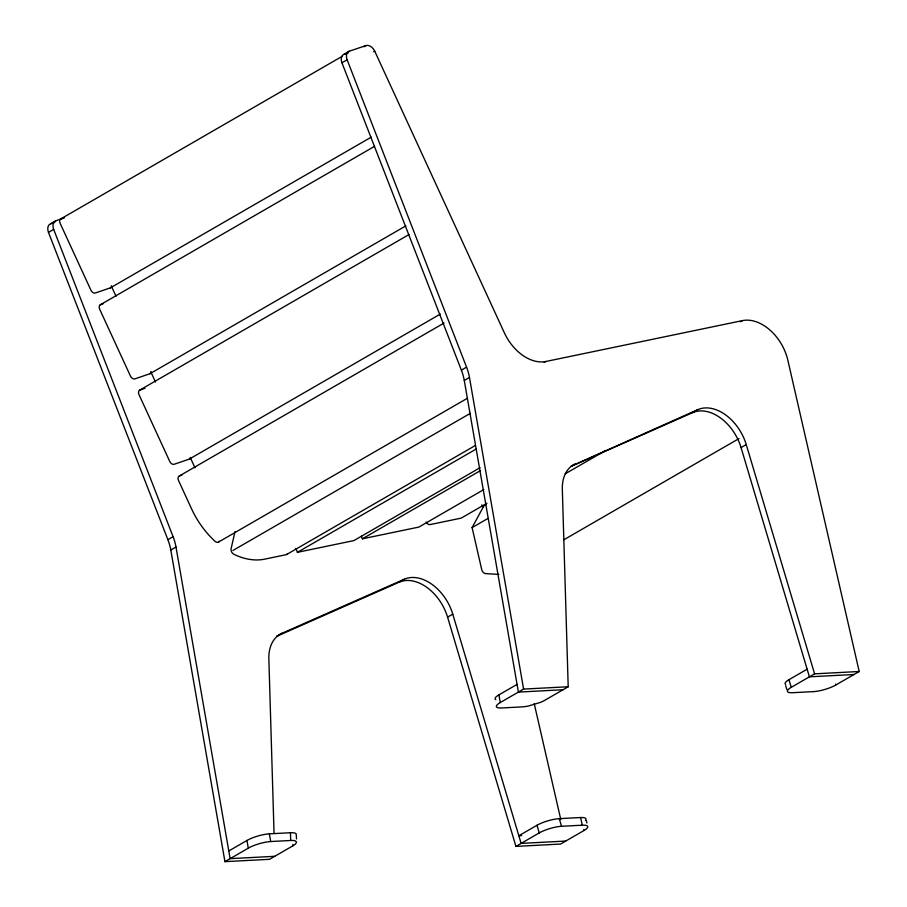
<?xml version="1.0" encoding="UTF-8"?>
<svg xmlns="http://www.w3.org/2000/svg" width="907" height="907" viewBox="0 0 907 907"><rect width="100%" height="100%" fill="white"/><g stroke="black" fill="none" stroke-linecap="round" stroke-linejoin="round"><path stroke-width="1.36" d="M234.992 531.638L231.092 548.769A4.104 2.812 60 0 0 233.915 554.302A72.288 49.443 60 0 0 264.651 559.154L286.124 554.687A4.104 2.812 60 0 0 287.428 553.746M296.215 835.075L296.215 833.85L294.877 833.045A18.208 4.376 -16.6 0 0 290.455 832.739L269.368 833.839L270.705 841.537L290.693 840.483A18.208 4.376 -16.6 0 1 295.115 840.789L296.6 841.968L295.705 843.782A15.634 3.753 -16.6 0 1 292.893 845.823L269.538 859.314L224.936 861.65L170.799 550.005A41.076 28.094 60 0 0 167.897 539.699L48.468 232.362A8.22 5.623 60 0 1 50.701 223.757L55.894 220.764L64.182 217.941M498.85 574.392L485.664 573.621A4.104 2.812 60 0 1 481.73 569.63L472.094 527.602L483.987 505.687L486.435 504.269M563.02 689.751L518.407 692.098L464.271 380.452A41.076 28.094 60 0 0 461.368 370.135L341.95 62.81A8.22 5.623 60 0 1 344.184 54.205L349.365 51.2L365.94 45.565A8.22 5.623 60 0 1 374.727 51.166L504.371 332.835A41.076 28.094 60 0 0 545.923 361.474L742.538 320.602A41.076 28.094 60 0 1 787.832 360.158L859.201 671.497L835.846 684.989A16.462 3.957 -16.6 0 1 813.545 691.61M60.678 218.961L342.392 56.2M363.866 46.767L365.94 45.565M48.468 232.362L53.66 229.369A8.22 5.623 60 0 1 55.894 220.764M341.95 62.81L347.132 59.805A8.22 5.623 60 0 1 349.365 51.2M373.695 51.767L374.727 51.166M63.649 217.873L61.143 218.734A4.104 2.812 60 0 0 60.168 223.36L90.927 290.195A4.104 2.812 60 0 0 95.326 292.995L110.371 287.87L371.258 137.138M100.212 304.843L374.568 146.322M103.183 303.754L100.666 304.605A4.104 2.812 60 0 0 99.691 309.242L130.461 376.076A4.104 2.812 60 0 0 134.848 378.877L149.893 373.752L405.882 225.854M139.519 390.237L408.978 234.562M144.995 388.309L139.984 390.01A4.104 2.812 60 0 0 138.998 394.636L169.768 461.482A4.104 2.812 60 0 0 174.155 464.271L189.2 459.157L440.292 314.083M219.245 541.264A4.104 2.812 60 0 1 215.05 541.309A72.288 49.443 60 0 1 191.513 508.736L178.532 480.517A4.104 2.812 60 0 1 179.507 475.892L444.067 323.039M167.897 539.699L173.09 536.695L53.66 229.369M461.368 370.135L466.561 367.142L347.132 59.805M170.799 550.005L175.981 547.012A41.076 28.094 60 0 0 173.09 536.695M464.271 380.452L469.463 377.448A41.076 28.094 60 0 0 466.561 367.142M218.564 542.035L467.196 398.377M544.2 362.471L545.923 361.474M232.952 550.47L470.268 413.365M286.612 554.517L475.234 445.541M295.886 548.395L297.405 552.329L476.232 449.01M480.075 467.695L353.923 540.583L297.405 552.329M361.383 536.196L362.403 538.815L479.984 470.88M740.463 321.792L742.538 320.602M483.828 489.565L418.909 527.069L362.403 538.815M486.946 503.249L461.221 518.112L430.145 524.575A4.104 2.812 60 0 1 426.165 522.058M404.341 579.199L281.986 633.29L276.794 636.283L399.148 582.192L404.341 579.199A41.076 28.094 60 0 1 452.774 614.141L521.117 843.397L565.719 841.061M571.138 466.232L697.812 409.635A41.076 28.094 60 0 1 746.246 444.589L814.588 673.844L859.201 671.497M472.094 527.602L488.011 518.407M565.186 473.828L605.604 450.473M571.546 466.164L692.631 412.64L697.812 409.635M563.893 539.744L739.035 438.546M399.148 582.192A41.076 28.094 60 0 1 447.582 617.134L452.774 614.141M692.631 412.64A41.076 28.094 60 0 1 741.064 447.582L746.246 444.589M228.791 850.959L246.953 840.472L248.291 848.158L224.936 861.65M495.857 699.716A16.53 3.968 -16.6 0 1 498.861 694.898L517.069 684.4M568.201 686.758L544.858 700.249A15.634 3.753 -16.6 0 1 540.481 702.369L528.362 706.031A18.208 4.376 -16.6 0 1 521.899 706.904L501.911 707.948A16.53 3.968 -16.6 0 1 500.199 702.585L523.6 689.093L568.201 686.758L562.329 489.27A41.076 28.094 60 0 1 575.457 463.738M585.446 820.359A16.462 3.957 -16.6 0 0 580.548 817.536L559.279 818.647A16.428 3.945 -16.6 0 0 537.001 825.268L518.838 835.755L521.661 835.608M785.666 684.422A16.428 3.945 -16.6 0 1 788.965 679.694L807.128 669.196M515.936 846.401L539.28 832.909A16.428 3.945 -16.6 0 1 561.558 826.288L582.317 825.2A16.462 3.957 -16.6 0 1 583.904 830.563L560.537 844.054L515.936 846.401L447.582 617.134M813.534 691.61L792.763 692.699A16.428 3.945 -16.6 0 1 791.244 687.336L814.588 673.844M344.184 54.205L348.322 52.799M50.701 223.757L54.851 222.351M179.507 475.892L182.012 475.041M854.009 674.502L809.407 676.837L741.064 447.582M274.73 856.31L230.129 858.657L175.981 547.012M111.312 286.011L116.028 296.26M150.789 371.791L155.505 382.04M190.277 457.582L194.994 467.819M788.965 679.694L791.244 687.336M785.677 685.658L786.822 689.479M559.279 818.647L561.558 826.288M537.001 825.268L539.28 832.909M835.642 684.082L835.846 684.989M586.398 820.699L586.908 822.955M583.677 829.656L583.881 830.563M580.559 817.524L582.317 825.2M534.223 703.639L560.798 819.588M469.463 377.448L523.6 689.093M498.918 694.898L500.256 702.585M296.362 835.744L296.464 838.941M292.848 844.474L292.893 845.823M290.455 832.739L290.693 840.483M274.05 833.306L268.857 658.822A41.076 28.094 60 0 1 281.986 633.29M481.73 504.927A41.076 28.094 60 0 1 483.476 507.058M248.235 848.158A16.53 3.968 -16.6 0 1 270.66 841.56M246.897 840.472A16.53 3.968 -16.6 0 1 269.322 833.862M111.765 286.136A4.104 2.812 60 0 1 110.371 287.87M346.066 54.08A4.104 2.812 60 0 1 346.531 53.853M151.299 372.017A4.104 2.812 60 0 1 149.893 373.752M190.606 457.423A4.104 2.812 60 0 1 189.2 459.157"/></g></svg>
